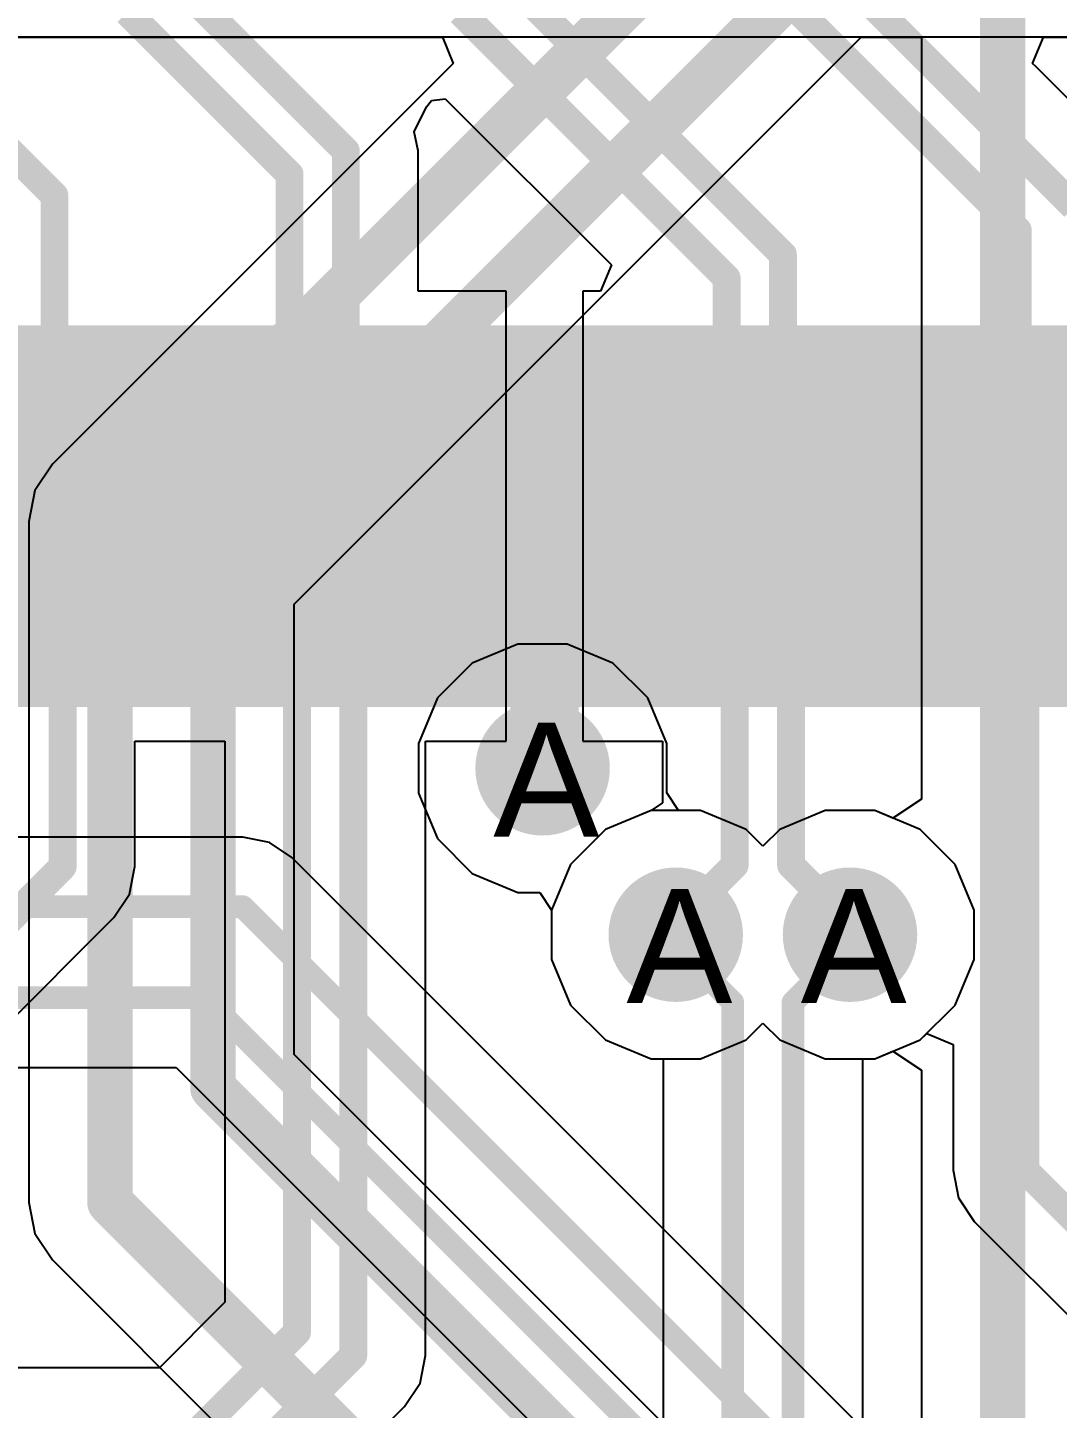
# Model space of a CAD drawing. Header units: inches. Extents: x 0 to 5271, y 0 to 5417.
# Drawn here: x 55.21 to 59.8, y 92.98 to 99.14 of the extents above; entities that cross this region are included whole.
import ezdxf

# ---------------------------------------------------------------- set-up
doc = ezdxf.new("R2010")
doc.units = ezdxf.units.IN
for name, color, linetype in [('Bottom Layer', 5, 'Continuous'), ('Drill Drawing', 1, 'Continuous'), ('L2_GND1', 16, 'Continuous'), ('L3_SIG1', 76, 'Continuous'), ('L4_PWR', 90, 'Continuous'), ('L5_GND2', 156, 'Continuous'), ('L6_SIG2', 130, 'Continuous'), ('L7_GND3', 216, 'Continuous'), ('Top Layer', 1, 'Continuous'), ('Top Paste', 8, 'Continuous'), ('Top Solder', 216, 'Continuous'), ('Via Holes', 16, 'Continuous')]:
    doc.layers.add(name, color=color, linetype=linetype)
doc.styles.add('Arial', font='', dxfattribs={"height": 0.2})
doc.styles.get('Arial').set_extended_font_data('Arial')

# ---------------------------------------------------------------- blocks, each defined once
blk = doc.blocks.new('24_TSSOP_421')
at = {"layer": 'Top Layer'}
for points in [[(2.15001729, 2.49998357), (3.65001683, 2.49998357), (3.65001683, 2.04998447), (2.15001729, 2.04998447)], [(2.15001729, 1.84999757), (3.65001683, 1.84999757), (3.65001683, 1.39999847), (2.15001729, 1.39999847)], [(2.15001729, 1.20001157), (3.65001683, 1.20001157), (3.65001683, 0.7500124699999999), (2.15001729, 0.7500124699999999)], [(2.15001729, 0.54997477), (3.65001683, 0.54997477), (3.65001683, 0.09997566999999999), (2.15001729, 0.09997566999999999)], [(2.15001729, -0.10001123), (3.65001683, -0.10001123), (3.65001683, -0.55001033), (2.15001729, -0.55001033)], [(2.15001729, -0.74999723), (3.65001683, -0.74999723), (3.65001683, -1.19999633), (2.15001729, -1.19999633)], [(2.15001729, -1.40003403), (3.65001683, -1.40003403), (3.65001683, -1.85003313), (2.15001729, -1.85003313)]]:
    blk.add_hatch(color=1, dxfattribs=at).paths.add_polyline_path(points)
at = {"layer": 'Top Paste'}
for points in [[(2.15001729, 2.49998357), (3.65001683, 2.49998357), (3.65001683, 2.04998447), (2.15001729, 2.04998447)], [(2.15001729, 1.84999757), (3.65001683, 1.84999757), (3.65001683, 1.39999847), (2.15001729, 1.39999847)], [(2.15001729, 1.20001157), (3.65001683, 1.20001157), (3.65001683, 0.7500124699999999), (2.15001729, 0.7500124699999999)], [(2.15001729, 0.54997477), (3.65001683, 0.54997477), (3.65001683, 0.09997566999999999), (2.15001729, 0.09997566999999999)], [(2.15001729, -0.10001123), (3.65001683, -0.10001123), (3.65001683, -0.55001033), (2.15001729, -0.55001033)], [(2.15001729, -0.74999723), (3.65001683, -0.74999723), (3.65001683, -1.19999633), (2.15001729, -1.19999633)], [(2.15001729, -1.40003403), (3.65001683, -1.40003403), (3.65001683, -1.85003313), (2.15001729, -1.85003313)]]:
    blk.add_hatch(color=8, dxfattribs=at).paths.add_polyline_path(points)
at = {"layer": 'Top Solder'}
for points in [[(2.04841729, 3.25156957), (3.75161683, 3.25156957), (3.75161683, 2.59837047), (2.04841729, 2.59837047)], [(2.04841729, 2.60158357), (3.75161683, 2.60158357), (3.75161683, 1.94838447), (2.04841729, 1.94838447)], [(2.04841729, 1.95159757), (3.75161683, 1.95159757), (3.75161683, 1.29839847), (2.04841729, 1.29839847)], [(2.04841729, 1.30161157), (3.75161683, 1.30161157), (3.75161683, 0.64841247), (2.04841729, 0.64841247)], [(2.04841729, 0.65157477), (3.75161683, 0.65157477), (3.75161683, -0.00162433), (2.04841729, -0.00162433)], [(2.04841729, 0.00158877), (3.75161683, 0.00158877), (3.75161683, -0.6516103299999999), (2.04841729, -0.6516103299999999)], [(2.04841729, -0.6483972299999999), (3.75161683, -0.6483972299999999), (3.75161683, -1.30159633), (2.04841729, -1.30159633)], [(2.04841729, -1.29843403), (3.75161683, -1.29843403), (3.75161683, -1.95163313), (2.04841729, -1.95163313)], [(2.04841729, -1.94842003), (3.75161683, -1.94842003), (3.75161683, -2.60161913), (2.04841729, -2.60161913)]]:
    blk.add_hatch(color=216, dxfattribs=at).paths.add_polyline_path(points)

msp = doc.modelspace()

# ---------------------------------------------------------------- hatches: boundary and pattern name
at = {"layer": 'Bottom Layer'}
h = msp.add_hatch(color=5, dxfattribs=at)
edge = h.paths.add_edge_path()
edge.add_arc((57.50559999999999, 95.8342), 0.2999994, 0, 360)
h = msp.add_hatch(color=5, dxfattribs=at)
edge = h.paths.add_edge_path()
edge.add_arc((58.09970092, 95.09161068), 0.2999994, 0, 360)
h = msp.add_hatch(color=5, dxfattribs=at)
edge = h.paths.add_edge_path()
edge.add_arc((58.87749972, 95.09161068), 0.2999994, 0, 360)
at = {"layer": 'L2_GND1'}
h = msp.add_hatch(color=16, dxfattribs=at)
edge = h.paths.add_edge_path()
edge.add_arc((57.50559999999999, 95.8342), 0.2999994, 0, 360)
h = msp.add_hatch(color=16, dxfattribs=at)
edge = h.paths.add_edge_path()
edge.add_arc((58.09970092, 95.09161068), 0.2999994, 0, 360)
h = msp.add_hatch(color=16, dxfattribs=at)
edge = h.paths.add_edge_path()
edge.add_arc((58.87749972, 95.09161068), 0.2999994, 0, 360)
at = {"layer": 'L3_SIG1'}
h = msp.add_hatch(color=76, dxfattribs=at)
edge = h.paths.add_edge_path()
edge.add_arc((57.50559999999999, 95.8342), 0.2999994, 0, 360)
h = msp.add_hatch(color=76, dxfattribs=at)
edge = h.paths.add_edge_path()
edge.add_arc((58.09970092, 95.09161068), 0.2999994, 0, 360)
h = msp.add_hatch(color=76, dxfattribs=at)
edge = h.paths.add_edge_path()
edge.add_arc((58.87749972, 95.09161068), 0.2999994, 0, 360)
at = {"layer": 'L4_PWR'}
h = msp.add_hatch(color=90, dxfattribs=at)
edge = h.paths.add_edge_path()
edge.add_arc((57.50559999999999, 95.8342), 0.2999994, 0, 360)
h = msp.add_hatch(color=90, dxfattribs=at)
edge = h.paths.add_edge_path()
edge.add_arc((58.09970092, 95.09161068), 0.2999994, 0, 360)
h = msp.add_hatch(color=90, dxfattribs=at)
edge = h.paths.add_edge_path()
edge.add_arc((58.87749972, 95.09161068), 0.2999994, 0, 360)
at = {"layer": 'L5_GND2'}
h = msp.add_hatch(color=156, dxfattribs=at)
edge = h.paths.add_edge_path()
edge.add_arc((57.50559999999999, 95.8342), 0.2999994, 0, 360)
h = msp.add_hatch(color=156, dxfattribs=at)
edge = h.paths.add_edge_path()
edge.add_arc((58.09970092, 95.09161068), 0.2999994, 0, 360)
h = msp.add_hatch(color=156, dxfattribs=at)
edge = h.paths.add_edge_path()
edge.add_arc((58.87749972, 95.09161068), 0.2999994, 0, 360)
at = {"layer": 'L6_SIG2'}
h = msp.add_hatch(color=130, dxfattribs=at)
edge = h.paths.add_edge_path()
edge.add_arc((57.50559999999999, 95.8342), 0.2999994, 0, 360)
h = msp.add_hatch(color=130, dxfattribs=at)
edge = h.paths.add_edge_path()
edge.add_arc((58.09970092, 95.09161068), 0.2999994, 0, 360)
h = msp.add_hatch(color=130, dxfattribs=at)
edge = h.paths.add_edge_path()
edge.add_arc((58.87749972, 95.09161068), 0.2999994, 0, 360)
at = {"layer": 'L7_GND3'}
h = msp.add_hatch(color=216, dxfattribs=at)
edge = h.paths.add_edge_path()
edge.add_arc((57.50559999999999, 95.8342), 0.2999994, 0, 360)
h = msp.add_hatch(color=216, dxfattribs=at)
edge = h.paths.add_edge_path()
edge.add_arc((58.09970092, 95.09161068), 0.2999994, 0, 360)
h = msp.add_hatch(color=216, dxfattribs=at)
edge = h.paths.add_edge_path()
edge.add_arc((58.87749972, 95.09161068), 0.2999994, 0, 360)
at = {"layer": 'Top Layer'}
h = msp.add_hatch(color=1, dxfattribs=at)
edge = h.paths.add_edge_path()
edge.add_arc((57.50559999999999, 95.8342), 0.2999994, 0, 360)
h = msp.add_hatch(color=1, dxfattribs=at)
edge = h.paths.add_edge_path()
edge.add_arc((58.09970092, 95.09161068), 0.2999994, 0, 360)
h = msp.add_hatch(color=1, dxfattribs=at)
edge = h.paths.add_edge_path()
edge.add_arc((58.87749972, 95.09161068), 0.2999994, 0, 360)
at = {"layer": 'Via Holes'}
h = msp.add_hatch(color=7, dxfattribs=at)
edge = h.paths.add_edge_path()
edge.add_arc((57.50559999999999, 95.8342), 0.1499997, 0, 360)
h = msp.add_hatch(color=7, dxfattribs=at)
edge = h.paths.add_edge_path()
edge.add_arc((58.09970092, 95.09161068), 0.1499997, 0, 360)
h = msp.add_hatch(color=7, dxfattribs=at)
edge = h.paths.add_edge_path()
edge.add_arc((58.87749972, 95.09161068), 0.1499997, 0, 360)

# ---------------------------------------------------------------- linework, layer by layer
at = {"layer": 'Bottom Layer'}
for p, q in [((67.42045444, 99.09740403999999), (48.4886, 99.09740403999999)), ((54.96854894000001, 99.09740403999999), (57.05836695999999, 99.09740403999999)), ((56.39737768, 96.567371), (58.92740817999999, 99.09740403999999)), ((57.05836695999999, 99.09740403999999), (57.10696731999999, 98.98007127999999)), ((58.92740817999999, 99.09740403999999), (59.19595983999999, 99.09740403999999)), ((59.19595983999999, 99.09740403999999), (59.19595983999999, 95.69681139999999)), ((57.10696731999999, 98.98007127999999), (55.31882510000001, 97.19192905999999)), ((55.31882510000001, 97.19192905999999), (55.24023242, 97.07430165999999)), ((55.24023242, 97.07430165999999), (55.21263024, 96.93555416)), ((55.21263024, 96.93555416), (55.21263277999999, 96.93554146)), ((55.21263277999999, 96.93554146), (55.21263277999999, 94.46008794)), ((56.39737768, 94.5570626), (56.39737768, 96.567371)), ((59.19595983999999, 95.69681139999999), (59.0689573, 95.61195)), ((57.98950301999999, 95.64561007999998), (57.78588646, 95.56126938)), ((58.20989881999999, 95.64561007999998), (57.98950301999999, 95.64561007999998)), ((58.41351538, 95.56126938), (58.20989881999999, 95.64561007999998)), ((58.76730182, 95.64561007999998), (58.56368525999999, 95.56126938)), ((58.98769762, 95.64561007999998), (58.76730182, 95.64561007999998)), ((59.0689573, 95.61195), (58.98769762, 95.64561007999998)), ((57.78588646, 95.56126938), (57.63004222, 95.40542513999999)), ((58.48860032, 95.48618444), (58.41351538, 95.56126938)), ((58.56368525999999, 95.56126938), (58.48860032, 95.48618444)), ((57.63004222, 95.40542513999999), (57.54570152, 95.20180857999999)), ((57.54570152, 95.20180857999999), (57.54570152, 94.98141278)), ((57.54570152, 94.98141278), (57.63004222, 94.77779622)), ((57.63004222, 94.77779622), (57.78588646, 94.62195197999999)), ((58.41351538, 94.62195197999999), (58.48860032, 94.69703691999999)), ((58.48860032, 94.69703691999999), (58.56368525999999, 94.62195197999999)), ((57.78588646, 94.62195197999999), (57.98950301999999, 94.53761128)), ((58.20989881999999, 94.53761128), (58.41351538, 94.62195197999999)), ((58.56368525999999, 94.62195197999999), (58.76730182, 94.53761128)), ((59.06895984, 91.88548044), (56.39737768, 94.5570626)), ((57.98950301999999, 94.53761128), (58.20989881999999, 94.53761128)), ((58.76730182, 94.53761128), (58.98769762, 94.53761128)), ((58.98769762, 94.53761128), (59.0689573, 94.57127136)), ((59.0689573, 94.57127136), (59.19595983999999, 94.48640996)), ((55.21263277999999, 94.46008794), (55.21263277999999, 93.89663211999999)), ((59.19595983999999, 94.48640996), (59.19595983999999, 91.93086516)), ((55.21263277999999, 93.89663211999999), (55.21263024, 93.89661942)), ((55.21263024, 93.89661942), (55.24023242, 93.75787191999999)), ((55.24023242, 93.75787191999999), (55.31882510000001, 93.64024452)), ((55.31882510000001, 93.64024452), (57.7780277, 91.18104446))]:
    msp.add_line(p, q, dxfattribs=at)
for points in [[(55.5752, 96.93555416, 0.2032, 0.2032, 0), (59.31041732, 100.67077148, 0.2032, 0.2032, 0)], [(56.03481046, 96.71755357999999, 0.2032, 0.2032, 0), (59.96040332, 100.64314644, 0.2032, 0.2032, 0)], [(59.55852706, 90.10953276, 0.2032, 0.2032, 0), (59.55852706, 99.63601865999999, 0.2032, 0.2032, 0)], [(55.5752, 94.46008794, 0.2032, 0.2032, 0), (55.5752, 96.93555416, 0.2032, 0.2032, 0)], [(56.03481046, 94.40688001999999, 0.2032, 0.2032, 0), (56.03481046, 96.71755357999999, 0.2032, 0.2032, 0)], [(55.5752, 93.89661942, 0.2032, 0.2032, 0), (55.5752, 94.46008794, 0.2032, 0.2032, 0)], [(56.03481046, 94.40688001999999, 0.2032, 0.2032, 0), (58.82639492, 91.61529555999999, 0.2032, 0.2032, 0)], [(55.5752, 93.89661942, 0.2032, 0.2032, 0), (58.14059492, 91.3312245, 0.2032, 0.2032, 0)]]:
    msp.add_lwpolyline(points, format="xyseb", dxfattribs=at)
for points in [[(55.52439999999999, 96.93555416, 0.1016, 0.1016, 1), (55.626, 96.93555416, 0.1016, 0.1016, 1)], [(55.52439999999999, 96.93555416, 0.1016, 0.1016, 1), (55.626, 96.93555416, 0.1016, 0.1016, 1)], [(55.98401045999999, 96.71755357999999, 0.1016, 0.1016, 1), (56.08561045999999, 96.71755357999999, 0.1016, 0.1016, 1)], [(55.98401045999999, 96.71755357999999, 0.1016, 0.1016, 1), (56.08561045999999, 96.71755357999999, 0.1016, 0.1016, 1)], [(55.52439999999999, 94.46008794, 0.1016, 0.1016, 1), (55.626, 94.46008794, 0.1016, 0.1016, 1)], [(55.52439999999999, 94.46008794, 0.1016, 0.1016, 1), (55.626, 94.46008794, 0.1016, 0.1016, 1)], [(55.98401045999999, 94.40688001999999, 0.1016, 0.1016, 1), (56.08561045999999, 94.40688001999999, 0.1016, 0.1016, 1)], [(55.98401045999999, 94.40688001999999, 0.1016, 0.1016, 1), (56.08561045999999, 94.40688001999999, 0.1016, 0.1016, 1)], [(55.52439999999999, 93.89661942, 0.1016, 0.1016, 1), (55.626, 93.89661942, 0.1016, 0.1016, 1)], [(55.52439999999999, 93.89661942, 0.1016, 0.1016, 1), (55.626, 93.89661942, 0.1016, 0.1016, 1)]]:
    msp.add_lwpolyline(points, format="xyseb", close=True, dxfattribs=at)
at = {"layer": 'L2_GND1'}
for p, q in [((57.3954021, 96.3881994), (57.19178554, 96.30385869999999)), ((57.6157979, 96.3881994), (57.3954021, 96.3881994)), ((57.81941445999999, 96.30385869999999), (57.6157979, 96.3881994)), ((57.19178554, 96.30385869999999), (57.03594129999999, 96.14801446)), ((57.9752587, 96.14801446), (57.81941445999999, 96.30385869999999)), ((57.03594129999999, 96.14801446), (56.9516006, 95.9443979)), ((58.05959939999999, 95.9443979), (57.9752587, 96.14801446)), ((56.9516006, 95.9443979), (56.9516006, 95.72400209999999)), ((58.05959939999999, 95.72400464), (58.05959939999999, 95.9443979)), ((56.9516006, 95.72400209999999), (57.03594129999999, 95.52038553999999)), ((58.11198182, 95.64561007999998), (58.05959939999999, 95.72400464)), ((58.20989881999999, 95.64561007999998), (58.11198182, 95.64561007999998)), ((58.41351538, 95.56126938), (58.20989881999999, 95.64561007999998)), ((58.76730182, 95.64561007999998), (58.56368525999999, 95.56126938)), ((58.98769762, 95.64561007999998), (58.76730182, 95.64561007999998)), ((59.19131417999999, 95.56126938), (58.98769762, 95.64561007999998)), ((57.03594129999999, 95.52038553999999), (57.19178554, 95.3645413)), ((58.48860032, 95.48618444), (58.41351538, 95.56126938)), ((58.56368525999999, 95.56126938), (58.48860032, 95.48618444)), ((59.34715841999999, 95.40542513999999), (59.19131417999999, 95.56126938)), ((59.43149911999999, 95.20180857999999), (59.34715841999999, 95.40542513999999)), ((57.19178554, 95.3645413), (57.3954021, 95.2802006)), ((57.3954021, 95.2802006), (57.4933191, 95.2802006)), ((57.4933191, 95.2802006), (57.54570152, 95.20180604)), ((57.54570152, 95.20180604), (57.54570152, 94.98141278)), ((59.43149911999999, 94.98141278), (59.43149911999999, 95.20180857999999)), ((57.54570152, 94.98141278), (57.63004222, 94.77779622)), ((59.34715841999999, 94.77779622), (59.43149911999999, 94.98141278)), ((57.63004222, 94.77779622), (57.78588646, 94.62195197999999)), ((59.19131417999999, 94.62195197999999), (59.34715841999999, 94.77779622)), ((58.41351538, 94.62195197999999), (58.48860032, 94.69703691999999)), ((58.48860032, 94.69703691999999), (58.56368525999999, 94.62195197999999)), ((57.78588646, 94.62195197999999), (57.98950301999999, 94.53761128)), ((58.20989881999999, 94.53761128), (58.41351538, 94.62195197999999)), ((58.56368525999999, 94.62195197999999), (58.76730182, 94.53761128)), ((58.98769762, 94.53761128), (59.19131417999999, 94.62195197999999)), ((57.98950301999999, 94.53761128), (58.20989881999999, 94.53761128)), ((58.76730182, 94.53761128), (58.98769762, 94.53761128))]:
    msp.add_line(p, q, dxfattribs=at)
at = {"layer": 'L3_SIG1'}
for p, q in [((57.98950301999999, 95.64561007999998), (57.78588646, 95.56126938)), ((58.20989881999999, 95.64561007999998), (57.98950301999999, 95.64561007999998)), ((58.41351538, 95.56126938), (58.20989881999999, 95.64561007999998)), ((58.76730182, 95.64561007999998), (58.56368525999999, 95.56126938)), ((58.98769762, 95.64561007999998), (58.76730182, 95.64561007999998)), ((59.19131417999999, 95.56126938), (58.98769762, 95.64561007999998)), ((57.78588646, 95.56126938), (57.63004222, 95.40542513999999)), ((58.48860032, 95.48618444), (58.41351538, 95.56126938)), ((58.56368525999999, 95.56126938), (58.48860032, 95.48618444)), ((59.34715841999999, 95.40542513999999), (59.19131417999999, 95.56126938)), ((57.63004222, 95.40542513999999), (57.54570152, 95.20180857999999)), ((59.43149911999999, 95.20180857999999), (59.34715841999999, 95.40542513999999)), ((57.54570152, 95.20180857999999), (57.54570152, 94.98141278)), ((59.43149911999999, 94.98141278), (59.43149911999999, 95.20180857999999)), ((57.54570152, 94.98141278), (57.63004222, 94.77779622)), ((59.34715841999999, 94.77779622), (59.43149911999999, 94.98141278)), ((57.63004222, 94.77779622), (57.78588646, 94.62195197999999)), ((59.19131417999999, 94.62195197999999), (59.34715841999999, 94.77779622)), ((58.41351538, 94.62195197999999), (58.48860032, 94.69703691999999)), ((58.48860032, 94.69703691999999), (58.56368525999999, 94.62195197999999)), ((57.78588646, 94.62195197999999), (57.98950301999999, 94.53761128)), ((58.20989881999999, 94.53761128), (58.41351538, 94.62195197999999)), ((58.56368525999999, 94.62195197999999), (58.76730182, 94.53761128)), ((58.98769762, 94.53761128), (59.19131417999999, 94.62195197999999)), ((57.98950301999999, 94.53761128), (58.20989881999999, 94.53761128)), ((58.76730182, 94.53761128), (58.98769762, 94.53761128))]:
    msp.add_line(p, q, dxfattribs=at)
at = {"layer": 'L4_PWR'}
for p, q in [((57.3954021, 96.3881994), (57.19178554, 96.30385869999999)), ((57.6157979, 96.3881994), (57.3954021, 96.3881994)), ((57.81941445999999, 96.30385869999999), (57.6157979, 96.3881994)), ((57.19178554, 96.30385869999999), (57.03594129999999, 96.14801446)), ((57.9752587, 96.14801446), (57.81941445999999, 96.30385869999999)), ((57.03594129999999, 96.14801446), (56.9516006, 95.9443979)), ((58.05959939999999, 95.9443979), (57.9752587, 96.14801446)), ((56.9516006, 95.9443979), (56.9516006, 95.72400209999999)), ((58.05959939999999, 95.72400464), (58.05959939999999, 95.9443979)), ((56.9516006, 95.72400209999999), (57.03594129999999, 95.52038553999999)), ((58.11198182, 95.64561007999998), (58.05959939999999, 95.72400464)), ((58.20989881999999, 95.64561007999998), (58.11198182, 95.64561007999998)), ((58.41351538, 95.56126938), (58.20989881999999, 95.64561007999998)), ((58.76730182, 95.64561007999998), (58.56368525999999, 95.56126938)), ((58.98769762, 95.64561007999998), (58.76730182, 95.64561007999998)), ((59.19131417999999, 95.56126938), (58.98769762, 95.64561007999998)), ((57.03594129999999, 95.52038553999999), (57.19178554, 95.3645413)), ((58.48860032, 95.48618444), (58.41351538, 95.56126938)), ((58.56368525999999, 95.56126938), (58.48860032, 95.48618444)), ((59.34715841999999, 95.40542513999999), (59.19131417999999, 95.56126938)), ((59.43149911999999, 95.20180857999999), (59.34715841999999, 95.40542513999999)), ((57.19178554, 95.3645413), (57.3954021, 95.2802006)), ((57.3954021, 95.2802006), (57.4933191, 95.2802006)), ((57.4933191, 95.2802006), (57.54570152, 95.20180604)), ((57.54570152, 95.20180604), (57.54570152, 94.98141278)), ((59.43149911999999, 94.98141278), (59.43149911999999, 95.20180857999999)), ((57.54570152, 94.98141278), (57.63004222, 94.77779622)), ((59.34715841999999, 94.77779622), (59.43149911999999, 94.98141278)), ((57.63004222, 94.77779622), (57.78588646, 94.62195197999999)), ((59.19131417999999, 94.62195197999999), (59.34715841999999, 94.77779622)), ((58.41351538, 94.62195197999999), (58.48860032, 94.69703691999999)), ((58.48860032, 94.69703691999999), (58.56368525999999, 94.62195197999999)), ((57.78588646, 94.62195197999999), (57.98950301999999, 94.53761128)), ((58.20989881999999, 94.53761128), (58.41351538, 94.62195197999999)), ((58.56368525999999, 94.62195197999999), (58.76730182, 94.53761128)), ((58.98769762, 94.53761128), (59.19131417999999, 94.62195197999999)), ((57.98950301999999, 94.53761128), (58.20989881999999, 94.53761128)), ((58.76730182, 94.53761128), (58.98769762, 94.53761128))]:
    msp.add_line(p, q, dxfattribs=at)
at = {"layer": 'L5_GND2'}
for p, q in [((57.98950301999999, 95.64561007999998), (57.78588646, 95.56126938)), ((58.20989881999999, 95.64561007999998), (57.98950301999999, 95.64561007999998)), ((58.41351538, 95.56126938), (58.20989881999999, 95.64561007999998)), ((58.76730182, 95.64561007999998), (58.56368525999999, 95.56126938)), ((58.98769762, 95.64561007999998), (58.76730182, 95.64561007999998)), ((59.19131417999999, 95.56126938), (58.98769762, 95.64561007999998)), ((57.78588646, 95.56126938), (57.63004222, 95.40542513999999)), ((58.48860032, 95.48618444), (58.41351538, 95.56126938)), ((58.56368525999999, 95.56126938), (58.48860032, 95.48618444)), ((59.34715841999999, 95.40542513999999), (59.19131417999999, 95.56126938)), ((57.63004222, 95.40542513999999), (57.54570152, 95.20180857999999)), ((59.43149911999999, 95.20180857999999), (59.34715841999999, 95.40542513999999)), ((57.54570152, 95.20180857999999), (57.54570152, 94.98141278)), ((59.43149911999999, 94.98141278), (59.43149911999999, 95.20180857999999)), ((57.54570152, 94.98141278), (57.63004222, 94.77779622)), ((59.34715841999999, 94.77779622), (59.43149911999999, 94.98141278)), ((57.63004222, 94.77779622), (57.78588646, 94.62195197999999)), ((59.19131417999999, 94.62195197999999), (59.34715841999999, 94.77779622)), ((57.78588646, 94.62195197999999), (57.98950301999999, 94.53761128)), ((58.98769762, 94.53761128), (59.19131417999999, 94.62195197999999)), ((57.98950301999999, 94.53761128), (58.04320877999999, 94.53761128)), ((58.04320877999999, 94.53761128), (58.04320877999999, 92.19181968)), ((58.93399186, 92.43206558), (58.93399186, 94.53761128)), ((58.93399186, 94.53761128), (58.98769762, 94.53761128))]:
    msp.add_line(p, q, dxfattribs=at)
for points in [[(58.09970092, 95.04454956000001, 0.1016, 0.1016, 0), (58.09970092, 95.09161068, 0.1016, 0.1016, 0)], [(58.87749972, 95.04454956000001, 0.1016, 0.1016, 0), (58.87749972, 95.09161068, 0.1016, 0.1016, 0)], [(58.09970092, 95.04454956000001, 0.1016, 0.1016, 0), (58.35398032, 94.79027015999999, 0.1016, 0.1016, 0)], [(58.62322031999999, 94.79027015999999, 0.1016, 0.1016, 0), (58.87749972, 95.04454956000001, 0.1016, 0.1016, 0)], [(58.35398032, 92.19181968, 0.1016, 0.1016, 0), (58.35398032, 94.79027015999999, 0.1016, 0.1016, 0)], [(58.62322031999999, 92.30334092, 0.1016, 0.1016, 0), (58.62322031999999, 94.79027015999999, 0.1016, 0.1016, 0)]]:
    msp.add_lwpolyline(points, format="xyseb", dxfattribs=at)
for points in [[(58.07430091999999, 95.09161068, 0.0508, 0.0508, 1), (58.12510091999999, 95.09161068, 0.0508, 0.0508, 1)], [(58.85209972, 95.09161068, 0.0508, 0.0508, 1), (58.90289972, 95.09161068, 0.0508, 0.0508, 1)], [(58.07430091999999, 95.04454956000001, 0.0508, 0.0508, 1), (58.12510091999999, 95.04454956000001, 0.0508, 0.0508, 1)], [(58.07430091999999, 95.04454956000001, 0.0508, 0.0508, 1), (58.12510091999999, 95.04454956000001, 0.0508, 0.0508, 1)], [(58.85209972, 95.04454956000001, 0.0508, 0.0508, 1), (58.90289972, 95.04454956000001, 0.0508, 0.0508, 1)], [(58.85209972, 95.04454956000001, 0.0508, 0.0508, 1), (58.90289972, 95.04454956000001, 0.0508, 0.0508, 1)], [(58.32858031999999, 94.79027015999999, 0.0508, 0.0508, 1), (58.37938032, 94.79027015999999, 0.0508, 0.0508, 1)], [(58.32858031999999, 94.79027015999999, 0.0508, 0.0508, 1), (58.37938032, 94.79027015999999, 0.0508, 0.0508, 1)], [(58.59782032, 94.79027015999999, 0.0508, 0.0508, 1), (58.64862032, 94.79027015999999, 0.0508, 0.0508, 1)], [(58.59782032, 94.79027015999999, 0.0508, 0.0508, 1), (58.64862032, 94.79027015999999, 0.0508, 0.0508, 1)]]:
    msp.add_lwpolyline(points, format="xyseb", close=True, dxfattribs=at)
at = {"layer": 'L6_SIG2'}
for p, q in [((57.98950301999999, 95.64561007999998), (57.78588646, 95.56126938)), ((58.20989881999999, 95.64561007999998), (57.98950301999999, 95.64561007999998)), ((58.41351538, 95.56126938), (58.20989881999999, 95.64561007999998)), ((58.76730182, 95.64561007999998), (58.56368525999999, 95.56126938)), ((58.98769762, 95.64561007999998), (58.76730182, 95.64561007999998)), ((59.19131417999999, 95.56126938), (58.98769762, 95.64561007999998)), ((57.78588646, 95.56126938), (57.63004222, 95.40542513999999)), ((58.48860032, 95.48618444), (58.41351538, 95.56126938)), ((58.56368525999999, 95.56126938), (58.48860032, 95.48618444)), ((59.34715841999999, 95.40542513999999), (59.19131417999999, 95.56126938)), ((57.63004222, 95.40542513999999), (57.54570152, 95.20180857999999)), ((59.43149911999999, 95.20180857999999), (59.34715841999999, 95.40542513999999)), ((57.54570152, 95.20180857999999), (57.54570152, 94.98141278)), ((59.43149911999999, 94.98141278), (59.43149911999999, 95.20180857999999)), ((57.54570152, 94.98141278), (57.63004222, 94.77779622)), ((59.34715841999999, 94.77779622), (59.43149911999999, 94.98141278)), ((57.63004222, 94.77779622), (57.78588646, 94.62195197999999)), ((59.19131417999999, 94.62195197999999), (59.34715841999999, 94.77779622)), ((58.41351538, 94.62195197999999), (58.48860032, 94.69703691999999)), ((58.48860032, 94.69703691999999), (58.56368525999999, 94.62195197999999)), ((57.78588646, 94.62195197999999), (57.98950301999999, 94.53761128)), ((58.20989881999999, 94.53761128), (58.41351538, 94.62195197999999)), ((58.56368525999999, 94.62195197999999), (58.76730182, 94.53761128)), ((58.98769762, 94.53761128), (59.19131417999999, 94.62195197999999)), ((57.98950301999999, 94.53761128), (58.20989881999999, 94.53761128)), ((58.76730182, 94.53761128), (58.98769762, 94.53761128))]:
    msp.add_line(p, q, dxfattribs=at)
at = {"layer": 'L7_GND3'}
for p, q in [((57.98950301999999, 95.64561007999998), (57.78588646, 95.56126938)), ((58.20989881999999, 95.64561007999998), (57.98950301999999, 95.64561007999998)), ((58.41351538, 95.56126938), (58.20989881999999, 95.64561007999998)), ((58.76730182, 95.64561007999998), (58.56368525999999, 95.56126938)), ((58.98769762, 95.64561007999998), (58.76730182, 95.64561007999998)), ((59.19131417999999, 95.56126938), (58.98769762, 95.64561007999998)), ((56.16730194, 95.52747214), (49.03643736, 95.52747214)), ((56.28622982, 95.50381712), (56.16730194, 95.52747214)), ((57.78588646, 95.56126938), (57.63004222, 95.40542513999999)), ((58.48860032, 95.48618444), (58.41351538, 95.56126938)), ((58.56368525999999, 95.56126938), (58.48860032, 95.48618444)), ((59.34715841999999, 95.40542513999999), (59.19131417999999, 95.56126938)), ((56.38705004, 95.4364487), (56.28622982, 95.50381712)), ((70.4996177, 81.32388103999999), (56.38705004, 95.4364487)), ((57.63004222, 95.40542513999999), (57.54570152, 95.20180857999999)), ((59.43149911999999, 95.20180857999999), (59.34715841999999, 95.40542513999999)), ((57.54570152, 95.20180857999999), (57.54570152, 94.98141278)), ((59.43149911999999, 94.98141278), (59.43149911999999, 95.20180857999999)), ((57.54570152, 94.98141278), (57.63004222, 94.77779622)), ((59.34715841999999, 94.77779622), (59.43149911999999, 94.98141278)), ((57.63004222, 94.77779622), (57.78588646, 94.62195197999999)), ((59.19131417999999, 94.62195197999999), (59.34715841999999, 94.77779622)), ((58.41351538, 94.62195197999999), (58.48860032, 94.69703691999999)), ((58.48860032, 94.69703691999999), (58.56368525999999, 94.62195197999999)), ((57.78588646, 94.62195197999999), (57.98950301999999, 94.53761128)), ((58.20989881999999, 94.53761128), (58.41351538, 94.62195197999999)), ((58.56368525999999, 94.62195197999999), (58.76730182, 94.53761128)), ((58.98769762, 94.53761128), (59.19131417999999, 94.62195197999999)), ((57.98950301999999, 94.53761128), (58.20989881999999, 94.53761128)), ((58.76730182, 94.53761128), (58.98769762, 94.53761128)), ((49.03643736, 94.49952905999999), (55.87024132, 94.49952905999999)), ((55.87024132, 94.49952905999999), (59.62603772, 90.74373265999999))]:
    msp.add_line(p, q, dxfattribs=at)
for points in [[(48.79731667999999, 95.2167006, 0.1016, 0.1016, 0), (56.16730194, 95.2167006, 0.1016, 0.1016, 0)], [(56.16730194, 95.2167006, 0.1016, 0.1016, 0), (70.2798696, 81.10413293999999, 0.1016, 0.1016, 0)], [(48.79731667999999, 94.8103006, 0.1016, 0.1016, 0), (55.99896597999999, 94.8103006, 0.1016, 0.1016, 0)], [(55.99896597999999, 94.8103006, 0.1016, 0.1016, 0), (69.99250162, 80.81676496, 0.1016, 0.1016, 0)]]:
    msp.add_lwpolyline(points, format="xyseb", dxfattribs=at)
for points in [[(56.14190194, 95.2167006, 0.0508, 0.0508, 1), (56.19270194, 95.2167006, 0.0508, 0.0508, 1)], [(56.14190194, 95.2167006, 0.0508, 0.0508, 1), (56.19270194, 95.2167006, 0.0508, 0.0508, 1)], [(55.97356598, 94.8103006, 0.0508, 0.0508, 1), (56.02436597999999, 94.8103006, 0.0508, 0.0508, 1)], [(55.97356598, 94.8103006, 0.0508, 0.0508, 1), (56.02436597999999, 94.8103006, 0.0508, 0.0508, 1)]]:
    msp.add_lwpolyline(points, format="xyseb", close=True, dxfattribs=at)
at = {"layer": 'Top Layer'}
for p, q in [((67.42045444, 99.09740403999999), (48.4886, 99.09740403999999)), ((59.69250951999999, 98.98007127999999), (59.74111242, 99.09740403999999)), ((59.74111242, 99.09740403999999), (61.40141136, 99.09740403999999)), ((59.70842516, 98.96415563999999), (59.69250951999999, 98.98007127999999)), ((59.70843278, 98.96415056), (59.70842516, 98.96415563999999)), ((60.10561257999999, 98.56697075999999), (59.70843278, 98.96415056)), ((56.93297986, 98.67456007999999), (56.98706408, 98.78575112)), ((56.98706408, 98.78575112), (57.01054638, 98.8136835)), ((57.01054638, 98.8136835), (57.07116601999999, 98.82222805999999)), ((57.07116601999999, 98.82222805999999), (57.81268853999999, 98.08070554)), ((56.94997245999999, 98.5891221), (56.93297986, 98.67456007999999)), ((56.94997245999999, 97.96337277999999), (56.94997245999999, 98.5891221)), ((57.81268853999999, 98.08070554), (57.76408564, 97.96337277999999)), ((57.3425828, 97.96337277999999), (56.94997245999999, 97.96337277999999)), ((57.3425828, 95.95537578), (57.3425828, 97.96337277999999)), ((57.76408564, 97.96337277999999), (57.68460904, 97.96337277999999)), ((57.68460904, 97.96337277999999), (57.68460904, 95.95537578)), ((55.68649264, 95.39563598), (55.68649264, 95.95537578)), ((55.68649264, 95.95537578), (56.08733512, 95.95537578)), ((56.08733512, 95.95537578), (56.08733512, 93.45128376)), ((56.98308389999999, 93.21374804), (56.98308389999999, 95.95537578)), ((56.98308389999999, 95.95537578), (57.3425828, 95.95537578)), ((57.68460904, 95.95537578), (58.04072466, 95.95537578)), ((58.04072466, 95.95537578), (58.04072466, 95.68046903999999)), ((57.98950048, 95.64561007999998), (57.78588646, 95.56126938)), ((58.04072466, 95.68046903999999), (57.98950048, 95.64561007999998)), ((57.78588646, 95.56126938), (57.63004222, 95.40542513999999)), ((55.66196132, 95.27230374), (55.68649264, 95.39563598)), ((57.63004222, 95.40542513999999), (57.54570152, 95.20180857999999)), ((55.59209861999999, 95.16774717999999), (55.66196132, 95.27230374)), ((57.54570152, 95.20180857999999), (57.54570152, 94.98141278)), ((55.08437293999999, 94.6600215), (55.59209861999999, 95.16774717999999)), ((57.54570152, 94.98141278), (57.63004222, 94.77779622)), ((57.63004222, 94.77779622), (57.78588646, 94.62195197999999)), ((58.41351538, 94.62195197999999), (58.48860032, 94.69703691999999)), ((58.48860032, 94.69703691999999), (58.56368525999999, 94.62195197999999)), ((59.19131417999999, 94.62195197999999), (59.21997554, 94.65061333999999)), ((59.21997554, 94.65061333999999), (59.3373083, 94.60201043999999)), ((57.78588646, 94.62195197999999), (57.98950301999999, 94.53761128)), ((58.20989881999999, 94.53761128), (58.41351538, 94.62195197999999)), ((58.56368525999999, 94.62195197999999), (58.76730182, 94.53761128)), ((58.98769762, 94.53761128), (59.19131417999999, 94.62195197999999)), ((59.3373083, 94.60201043999999), (59.3373083, 94.24828495999999)), ((57.98950301999999, 94.53761128), (58.20989881999999, 94.53761128)), ((58.76730182, 94.53761128), (58.98769762, 94.53761128)), ((59.3373083, 94.24828495999999), (59.33730576, 94.24827226)), ((59.33730576, 94.24827226), (59.33730576, 94.04019038)), ((59.33730576, 94.04019038), (59.36183707999999, 93.91685813999999)), ((59.36183707999999, 93.91685813999999), (59.43169978, 93.81230158)), ((59.43169978, 93.81230158), (60.0235147, 93.22048665999999)), ((56.08733512, 93.45128376), (55.79533418, 93.15928282)), ((56.95855258, 93.09041579999999), (56.98308389999999, 93.21374804)), ((55.79533418, 93.15928282), (52.8779994, 93.15928282)), ((56.88868988, 92.98585924), (56.95855258, 93.09041579999999)), ((56.2607587, 92.35792806), (56.88868988, 92.98585924))]:
    msp.add_line(p, q, dxfattribs=at)
for points in [[(55.82693939999999, 99.3898698, 0.12418314, 0.12418314, 0), (56.15087068, 99.06593852, 0.12418314, 0.12418314, 0)], [(58.8269334, 99.3898698, 0.12418314, 0.12418314, 0), (59.48054144, 98.73626176, 0.12418314, 0.12418314, 0)], [(57.3271269, 99.37726885999999, 0.12418314, 0.12418314, 0), (58.57819373999999, 98.12620202, 0.12418314, 0.12418314, 0)], [(55.6524922, 99.20909545999999, 0.12418314, 0.12418314, 0), (56.3765065, 98.48508116, 0.12418314, 0.12418314, 0)], [(57.14007622, 99.20909545999999, 0.12418314, 0.12418314, 0), (58.3270106, 98.02216108, 0.12418314, 0.12418314, 0)], [(58.65248619999999, 99.20909545999999, 0.12418314, 0.12418314, 0), (59.6265381, 98.23504356, 0.12418314, 0.12418314, 0)], [(54.65085082, 99.06593852, 0.12418314, 0.12418314, 0), (55.32744078, 98.38934855999999, 0.12418314, 0.12418314, 0)], [(56.15087068, 99.06593852, 0.12418314, 0.12418314, 0), (56.15087321999999, 99.06593852, 0.12418314, 0.12418314, 0)], [(56.15087321999999, 99.06593852, 0.12418314, 0.12418314, 0), (56.62768964, 98.5891221, 0.12418314, 0.12418314, 0)], [(59.48054144, 98.73626176, 0.12418314, 0.12418314, 0), (59.48054397999999, 98.73626176, 0.12418314, 0.12418314, 0)], [(59.48054397999999, 98.73626176, 0.12418314, 0.12418314, 0), (59.87772377999999, 98.33908195999999, 0.12418314, 0.12418314, 0)], [(56.62768964, 97.7877013, 0.12418314, 0.12418314, 0), (56.62768964, 98.5891221, 0.12418314, 0.12418314, 0)], [(56.3765065, 97.12228226, 0.12418314, 0.12418314, 0), (56.3765065, 98.48508116, 0.12418314, 0.12418314, 0)], [(55.32744078, 97.72031256, 0.12418314, 0.12418314, 0), (55.32744078, 98.38934855999999, 0.12418314, 0.12418314, 0)], [(59.6265381, 97.12228226, 0.12418314, 0.12418314, 0), (59.6265381, 98.23504356, 0.12418314, 0.12418314, 0)], [(58.57819373999999, 97.71977408, 0.12418314, 0.12418314, 0), (58.57819373999999, 98.12620202, 0.12418314, 0.12418314, 0)], [(58.3270106, 97.72003061999999, 0.12418314, 0.12418314, 0), (58.3270106, 98.02216108, 0.12418314, 0.12418314, 0)], [(56.62768964, 97.7877013, 0.12418314, 0.12418314, 0), (56.62769218, 97.78769876, 0.12418314, 0.12418314, 0)], [(56.62769218, 97.72026684, 0.12418314, 0.12418314, 0), (56.62769218, 97.78769876, 0.12418314, 0.12418314, 0)], [(55.32744078, 97.72031256, 0.12418314, 0.12418314, 0), (55.40047085999999, 97.64728247999999, 0.12418314, 0.12418314, 0)], [(56.62769218, 97.72026684, 0.12418314, 0.12418314, 0), (56.86358451999999, 97.48437449999999, 0.12418314, 0.12418314, 0)], [(58.3265153, 97.71953531999999, 0.12418314, 0.12418314, 0), (58.3270106, 97.72003061999999, 0.12418314, 0.12418314, 0)], [(58.3265153, 97.12228226, 0.12418314, 0.12418314, 0), (58.3265153, 97.71953531999999, 0.12418314, 0.12418314, 0)], [(58.57819373999999, 97.71977408, 0.12418314, 0.12418314, 0), (58.81359332, 97.48437449999999, 0.12418314, 0.12418314, 0)], [(55.40047085999999, 97.64728247999999, 0.12418314, 0.12418314, 0), (55.40070453999999, 97.64728247999999, 0.12418314, 0.12418314, 0)], [(55.40070453999999, 97.64728247999999, 0.12418314, 0.12418314, 0), (55.56361251999999, 97.48437449999999, 0.12418314, 0.12418314, 0)], [(56.90049325999999, 97.64728247999999, 0.12418314, 0.12418314, 0), (56.90072693999999, 97.64728247999999, 0.12418314, 0.12418314, 0)], [(55.56361251999999, 96.43437406, 0.12418314, 0.12418314, 0), (55.56361251999999, 97.48437449999999, 0.12418314, 0.12418314, 0)], [(56.86358451999999, 96.95937428, 0.12418314, 0.12418314, 0), (56.86358451999999, 97.48437449999999, 0.12418314, 0.12418314, 0)], [(58.81359332, 96.95937428, 0.12418314, 0.12418314, 0), (58.81359332, 97.48437449999999, 0.12418314, 0.12418314, 0)], [(56.21359852, 96.95937428, 0.12418314, 0.12418314, 0), (56.3765065, 97.12228226, 0.12418314, 0.12418314, 0)], [(58.16360732, 96.95937428, 0.12418314, 0.12418314, 0), (58.3265153, 97.12228226, 0.12418314, 0.12418314, 0)], [(59.46363012, 96.95937428, 0.12418314, 0.12418314, 0), (59.6265381, 97.12228226, 0.12418314, 0.12418314, 0)], [(57.51362131999999, 95.85601859999998, 0.3048, 0.3048, 0), (57.51362131999999, 96.95937428, 0.3048, 0.3048, 0)], [(56.21359852, 96.43437406, 0.12418314, 0.12418314, 0), (56.21359852, 96.95937428, 0.12418314, 0.12418314, 0)], [(58.16360732, 96.43437406, 0.12418314, 0.12418314, 0), (58.16360732, 96.95937428, 0.12418314, 0.12418314, 0)], [(59.46363012, 96.43437406, 0.12418314, 0.12418314, 0), (59.46363012, 96.95937428, 0.12418314, 0.12418314, 0)], [(55.36420981999999, 96.23497135999999, 0.12418314, 0.12418314, 0), (55.56361251999999, 96.43437406, 0.12418314, 0.12418314, 0)], [(56.21359852, 96.43437406, 0.12418314, 0.12418314, 0), (56.40961794, 96.23835464, 0.12418314, 0.12418314, 0)], [(56.66080108, 96.23159062, 0.12418314, 0.12418314, 0), (56.86358451999999, 96.43437406, 0.12418314, 0.12418314, 0)], [(58.16360732, 96.43437406, 0.12418314, 0.12418314, 0), (58.36300747999999, 96.23497389999999, 0.12418314, 0.12418314, 0)], [(58.61419062, 96.23497135999999, 0.12418314, 0.12418314, 0), (58.81359332, 96.43437406, 0.12418314, 0.12418314, 0)], [(59.46363012, 96.43437406, 0.12418314, 0.12418314, 0), (59.65959112, 96.23841305999998, 0.12418314, 0.12418314, 0)], [(55.36420981999999, 95.39563598, 0.12418314, 0.12418314, 0), (55.36420981999999, 96.23497135999999, 0.12418314, 0.12418314, 0)], [(56.40961794, 93.31778897999999, 0.12418314, 0.12418314, 0), (56.40961794, 96.23835464, 0.12418314, 0.12418314, 0)], [(56.66080108, 93.21374804, 0.12418314, 0.12418314, 0), (56.66080108, 96.23159062, 0.12418314, 0.12418314, 0)], [(58.36300747999999, 95.6804665, 0.12418314, 0.12418314, 0), (58.36300747999999, 96.23497389999999, 0.12418314, 0.12418314, 0)], [(58.61419062, 95.78450744, 0.12418314, 0.12418314, 0), (58.61419062, 96.23497135999999, 0.12418314, 0.12418314, 0)], [(59.65959112, 94.24827479999999, 0.12418314, 0.12418314, 0), (59.65959112, 96.23841305999998, 0.12418314, 0.12418314, 0)], [(58.61419062, 95.78450744, 0.12418314, 0.12418314, 0), (58.61419316, 95.7845049, 0.12418314, 0.12418314, 0)], [(58.61419316, 95.40226537999999, 0.12418314, 0.12418314, 0), (58.61419316, 95.7845049, 0.12418314, 0.12418314, 0)], [(58.36300747999999, 95.6804665, 0.12418314, 0.12418314, 0), (58.36301002, 95.68046396, 0.12418314, 0.12418314, 0)], [(58.36301002, 95.40226537999999, 0.12418314, 0.12418314, 0), (58.36301002, 95.68046396, 0.12418314, 0.12418314, 0)], [(54.85648413999999, 94.8879103, 0.12418314, 0.12418314, 0), (55.36420981999999, 95.39563598, 0.12418314, 0.12418314, 0)], [(58.09970092, 95.13895628, 0.12418314, 0.12418314, 0), (58.36301002, 95.40226537999999, 0.12418314, 0.12418314, 0)], [(58.61419316, 95.40226537999999, 0.12418314, 0.12418314, 0), (58.87749972, 95.13895882, 0.12418314, 0.12418314, 0)], [(58.09970092, 95.09161068, 0.12418314, 0.12418314, 0), (58.09970092, 95.13895628, 0.12418314, 0.12418314, 0)], [(58.87749972, 95.09161068, 0.12418314, 0.12418314, 0), (58.87749972, 95.13895882, 0.12418314, 0.12418314, 0)], [(59.65958857999999, 94.24827226, 0.12418314, 0.12418314, 0), (59.65959112, 94.24827479999999, 0.12418314, 0.12418314, 0)], [(59.65958857999999, 94.04019038, 0.12418314, 0.12418314, 0), (59.65958857999999, 94.24827226, 0.12418314, 0.12418314, 0)], [(59.65958857999999, 94.04019038, 0.12418314, 0.12418314, 0), (60.2514035, 93.44837546, 0.12418314, 0.12418314, 0)], [(55.92882896, 92.83699999999999, 0.12418314, 0.12418314, 0), (56.40961794, 93.31778897999999, 0.12418314, 0.12418314, 0)], [(56.03286989999999, 92.58581686, 0.12418314, 0.12418314, 0), (56.66080108, 93.21374804, 0.12418314, 0.12418314, 0)]]:
    msp.add_lwpolyline(points, format="xyseb", dxfattribs=at)
for points in [[(56.11982425999999, 99.06593852, 0.0620903, 0.0620903, 1), (56.18191709999999, 99.06593852, 0.0620903, 0.0620903, 1)], [(56.11982425999999, 99.06593852, 0.0620903, 0.0620903, 1), (56.18191709999999, 99.06593852, 0.0620903, 0.0620903, 1)], [(56.1198268, 99.06593852, 0.0620903, 0.0620903, 1), (56.18191964, 99.06593852, 0.0620903, 0.0620903, 1)], [(56.1198268, 99.06593852, 0.0620903, 0.0620903, 1), (56.18191964, 99.06593852, 0.0620903, 0.0620903, 1)], [(59.44949501999999, 98.73626176, 0.0620903, 0.0620903, 1), (59.51158785999999, 98.73626176, 0.0620903, 0.0620903, 1)], [(59.44949501999999, 98.73626176, 0.0620903, 0.0620903, 1), (59.51158785999999, 98.73626176, 0.0620903, 0.0620903, 1)], [(59.44949756, 98.73626176, 0.0620903, 0.0620903, 1), (59.5115904, 98.73626176, 0.0620903, 0.0620903, 1)], [(59.44949756, 98.73626176, 0.0620903, 0.0620903, 1), (59.5115904, 98.73626176, 0.0620903, 0.0620903, 1)], [(56.59664321999999, 98.5891221, 0.0620903, 0.0620903, 1), (56.65873606, 98.5891221, 0.0620903, 0.0620903, 1)], [(56.59664321999999, 98.5891221, 0.0620903, 0.0620903, 1), (56.65873606, 98.5891221, 0.0620903, 0.0620903, 1)], [(56.34546008, 98.48508116, 0.0620903, 0.0620903, 1), (56.40755291999999, 98.48508116, 0.0620903, 0.0620903, 1)], [(56.34546008, 98.48508116, 0.0620903, 0.0620903, 1), (56.40755291999999, 98.48508116, 0.0620903, 0.0620903, 1)], [(55.29639435999999, 98.38934855999999, 0.0620903, 0.0620903, 1), (55.3584872, 98.38934855999999, 0.0620903, 0.0620903, 1)], [(55.29639435999999, 98.38934855999999, 0.0620903, 0.0620903, 1), (55.3584872, 98.38934855999999, 0.0620903, 0.0620903, 1)], [(59.59549168, 98.23504356, 0.0620903, 0.0620903, 1), (59.65758452, 98.23504356, 0.0620903, 0.0620903, 1)], [(59.59549168, 98.23504356, 0.0620903, 0.0620903, 1), (59.65758452, 98.23504356, 0.0620903, 0.0620903, 1)], [(58.54714731999999, 98.12620202, 0.0620903, 0.0620903, 1), (58.60924016, 98.12620202, 0.0620903, 0.0620903, 1)], [(58.54714731999999, 98.12620202, 0.0620903, 0.0620903, 1), (58.60924016, 98.12620202, 0.0620903, 0.0620903, 1)], [(58.29596417999999, 98.02216108, 0.0620903, 0.0620903, 1), (58.35805702, 98.02216108, 0.0620903, 0.0620903, 1)], [(58.29596417999999, 98.02216108, 0.0620903, 0.0620903, 1), (58.35805702, 98.02216108, 0.0620903, 0.0620903, 1)], [(56.59664321999999, 97.7877013, 0.0620903, 0.0620903, 1), (56.65873606, 97.7877013, 0.0620903, 0.0620903, 1)], [(56.59664321999999, 97.7877013, 0.0620903, 0.0620903, 1), (56.65873606, 97.7877013, 0.0620903, 0.0620903, 1)], [(56.59664576, 97.78769876, 0.0620903, 0.0620903, 1), (56.6587386, 97.78769876, 0.0620903, 0.0620903, 1)], [(56.59664576, 97.78769876, 0.0620903, 0.0620903, 1), (56.6587386, 97.78769876, 0.0620903, 0.0620903, 1)], [(55.29639435999999, 97.72031256, 0.0620903, 0.0620903, 1), (55.3584872, 97.72031256, 0.0620903, 0.0620903, 1)], [(55.29639435999999, 97.72031256, 0.0620903, 0.0620903, 1), (55.3584872, 97.72031256, 0.0620903, 0.0620903, 1)], [(56.59664576, 97.72026684, 0.0620903, 0.0620903, 1), (56.6587386, 97.72026684, 0.0620903, 0.0620903, 1)], [(56.59664576, 97.72026684, 0.0620903, 0.0620903, 1), (56.6587386, 97.72026684, 0.0620903, 0.0620903, 1)], [(58.29546887999999, 97.71953531999999, 0.0620903, 0.0620903, 1), (58.35756171999999, 97.71953531999999, 0.0620903, 0.0620903, 1)], [(58.29546887999999, 97.71953531999999, 0.0620903, 0.0620903, 1), (58.35756171999999, 97.71953531999999, 0.0620903, 0.0620903, 1)], [(58.29596417999999, 97.72003061999999, 0.0620903, 0.0620903, 1), (58.35805702, 97.72003061999999, 0.0620903, 0.0620903, 1)], [(58.29596417999999, 97.72003061999999, 0.0620903, 0.0620903, 1), (58.35805702, 97.72003061999999, 0.0620903, 0.0620903, 1)], [(58.54714731999999, 97.71977408, 0.0620903, 0.0620903, 1), (58.60924016, 97.71977408, 0.0620903, 0.0620903, 1)], [(58.54714731999999, 97.71977408, 0.0620903, 0.0620903, 1), (58.60924016, 97.71977408, 0.0620903, 0.0620903, 1)], [(55.36942444, 97.64728247999999, 0.0620903, 0.0620903, 1), (55.43151728, 97.64728247999999, 0.0620903, 0.0620903, 1)], [(55.36942444, 97.64728247999999, 0.0620903, 0.0620903, 1), (55.43151728, 97.64728247999999, 0.0620903, 0.0620903, 1)], [(55.36965812, 97.64728247999999, 0.0620903, 0.0620903, 1), (55.43175096, 97.64728247999999, 0.0620903, 0.0620903, 1)], [(55.36965812, 97.64728247999999, 0.0620903, 0.0620903, 1), (55.43175096, 97.64728247999999, 0.0620903, 0.0620903, 1)], [(56.86944683999999, 97.64728247999999, 0.0620903, 0.0620903, 1), (56.93153968, 97.64728247999999, 0.0620903, 0.0620903, 1)], [(56.86968052, 97.64728247999999, 0.0620903, 0.0620903, 1), (56.93177336, 97.64728247999999, 0.0620903, 0.0620903, 1)], [(55.5325661, 97.48437449999999, 0.0620903, 0.0620903, 1), (55.59465894, 97.48437449999999, 0.0620903, 0.0620903, 1)], [(55.5325661, 97.48437449999999, 0.0620903, 0.0620903, 1), (55.59465894, 97.48437449999999, 0.0620903, 0.0620903, 1)], [(56.8325381, 97.48437449999999, 0.0620903, 0.0620903, 1), (56.89463094, 97.48437449999999, 0.0620903, 0.0620903, 1)], [(56.8325381, 97.48437449999999, 0.0620903, 0.0620903, 1), (56.89463094, 97.48437449999999, 0.0620903, 0.0620903, 1)], [(58.7825469, 97.48437449999999, 0.0620903, 0.0620903, 1), (58.84463974, 97.48437449999999, 0.0620903, 0.0620903, 1)], [(58.7825469, 97.48437449999999, 0.0620903, 0.0620903, 1), (58.84463974, 97.48437449999999, 0.0620903, 0.0620903, 1)], [(56.34546008, 97.12228226, 0.0620903, 0.0620903, 1), (56.40755291999999, 97.12228226, 0.0620903, 0.0620903, 1)], [(56.34546008, 97.12228226, 0.0620903, 0.0620903, 1), (56.40755291999999, 97.12228226, 0.0620903, 0.0620903, 1)], [(58.29546887999999, 97.12228226, 0.0620903, 0.0620903, 1), (58.35756171999999, 97.12228226, 0.0620903, 0.0620903, 1)], [(58.29546887999999, 97.12228226, 0.0620903, 0.0620903, 1), (58.35756171999999, 97.12228226, 0.0620903, 0.0620903, 1)], [(59.59549168, 97.12228226, 0.0620903, 0.0620903, 1), (59.65758452, 97.12228226, 0.0620903, 0.0620903, 1)], [(59.59549168, 97.12228226, 0.0620903, 0.0620903, 1), (59.65758452, 97.12228226, 0.0620903, 0.0620903, 1)], [(57.43742132, 96.95937428, 0.1524, 0.1524, 1), (57.58982132, 96.95937428, 0.1524, 0.1524, 1)], [(56.1825521, 96.95937428, 0.0620903, 0.0620903, 1), (56.24464493999999, 96.95937428, 0.0620903, 0.0620903, 1)], [(56.1825521, 96.95937428, 0.0620903, 0.0620903, 1), (56.24464493999999, 96.95937428, 0.0620903, 0.0620903, 1)], [(56.8325381, 96.95937428, 0.0620903, 0.0620903, 1), (56.89463094, 96.95937428, 0.0620903, 0.0620903, 1)], [(58.13256089999999, 96.95937428, 0.0620903, 0.0620903, 1), (58.19465373999999, 96.95937428, 0.0620903, 0.0620903, 1)], [(58.13256089999999, 96.95937428, 0.0620903, 0.0620903, 1), (58.19465373999999, 96.95937428, 0.0620903, 0.0620903, 1)], [(58.7825469, 96.95937428, 0.0620903, 0.0620903, 1), (58.84463974, 96.95937428, 0.0620903, 0.0620903, 1)], [(59.4325837, 96.95937428, 0.0620903, 0.0620903, 1), (59.49467654, 96.95937428, 0.0620903, 0.0620903, 1)], [(59.4325837, 96.95937428, 0.0620903, 0.0620903, 1), (59.49467654, 96.95937428, 0.0620903, 0.0620903, 1)], [(55.5325661, 96.43437406, 0.0620903, 0.0620903, 1), (55.59465894, 96.43437406, 0.0620903, 0.0620903, 1)], [(55.5325661, 96.43437406, 0.0620903, 0.0620903, 1), (55.59465894, 96.43437406, 0.0620903, 0.0620903, 1)], [(56.1825521, 96.43437406, 0.0620903, 0.0620903, 1), (56.24464493999999, 96.43437406, 0.0620903, 0.0620903, 1)], [(56.1825521, 96.43437406, 0.0620903, 0.0620903, 1), (56.24464493999999, 96.43437406, 0.0620903, 0.0620903, 1)], [(56.8325381, 96.43437406, 0.0620903, 0.0620903, 1), (56.89463094, 96.43437406, 0.0620903, 0.0620903, 1)], [(58.13256089999999, 96.43437406, 0.0620903, 0.0620903, 1), (58.19465373999999, 96.43437406, 0.0620903, 0.0620903, 1)], [(58.13256089999999, 96.43437406, 0.0620903, 0.0620903, 1), (58.19465373999999, 96.43437406, 0.0620903, 0.0620903, 1)], [(58.7825469, 96.43437406, 0.0620903, 0.0620903, 1), (58.84463974, 96.43437406, 0.0620903, 0.0620903, 1)], [(59.4325837, 96.43437406, 0.0620903, 0.0620903, 1), (59.49467654, 96.43437406, 0.0620903, 0.0620903, 1)], [(59.4325837, 96.43437406, 0.0620903, 0.0620903, 1), (59.49467654, 96.43437406, 0.0620903, 0.0620903, 1)], [(55.3331634, 96.23497135999999, 0.0620903, 0.0620903, 1), (55.39525624, 96.23497135999999, 0.0620903, 0.0620903, 1)], [(55.3331634, 96.23497135999999, 0.0620903, 0.0620903, 1), (55.39525624, 96.23497135999999, 0.0620903, 0.0620903, 1)], [(56.37857152, 96.23835464, 0.0620903, 0.0620903, 1), (56.44066436, 96.23835464, 0.0620903, 0.0620903, 1)], [(56.37857152, 96.23835464, 0.0620903, 0.0620903, 1), (56.44066436, 96.23835464, 0.0620903, 0.0620903, 1)], [(56.62975465999999, 96.23159062, 0.0620903, 0.0620903, 1), (56.69184749999999, 96.23159062, 0.0620903, 0.0620903, 1)], [(56.62975465999999, 96.23159062, 0.0620903, 0.0620903, 1), (56.69184749999999, 96.23159062, 0.0620903, 0.0620903, 1)], [(58.33196106, 96.23497389999999, 0.0620903, 0.0620903, 1), (58.3940539, 96.23497389999999, 0.0620903, 0.0620903, 1)], [(58.33196106, 96.23497389999999, 0.0620903, 0.0620903, 1), (58.3940539, 96.23497389999999, 0.0620903, 0.0620903, 1)], [(58.5831442, 96.23497135999999, 0.0620903, 0.0620903, 1), (58.64523704, 96.23497135999999, 0.0620903, 0.0620903, 1)], [(58.5831442, 96.23497135999999, 0.0620903, 0.0620903, 1), (58.64523704, 96.23497135999999, 0.0620903, 0.0620903, 1)], [(59.62854469999999, 96.23841305999998, 0.0620903, 0.0620903, 1), (59.69063753999999, 96.23841305999998, 0.0620903, 0.0620903, 1)], [(59.62854469999999, 96.23841305999998, 0.0620903, 0.0620903, 1), (59.69063753999999, 96.23841305999998, 0.0620903, 0.0620903, 1)], [(57.43742132, 95.85601859999998, 0.1524, 0.1524, 1), (57.58982132, 95.85601859999998, 0.1524, 0.1524, 1)], [(58.5831442, 95.78450744, 0.0620903, 0.0620903, 1), (58.64523704, 95.78450744, 0.0620903, 0.0620903, 1)], [(58.5831442, 95.78450744, 0.0620903, 0.0620903, 1), (58.64523704, 95.78450744, 0.0620903, 0.0620903, 1)], [(58.58314674, 95.7845049, 0.0620903, 0.0620903, 1), (58.64523957999999, 95.7845049, 0.0620903, 0.0620903, 1)], [(58.58314674, 95.7845049, 0.0620903, 0.0620903, 1), (58.64523957999999, 95.7845049, 0.0620903, 0.0620903, 1)], [(58.33196106, 95.6804665, 0.0620903, 0.0620903, 1), (58.3940539, 95.6804665, 0.0620903, 0.0620903, 1)], [(58.33196106, 95.6804665, 0.0620903, 0.0620903, 1), (58.3940539, 95.6804665, 0.0620903, 0.0620903, 1)], [(58.33196359999999, 95.68046396, 0.0620903, 0.0620903, 1), (58.39405643999999, 95.68046396, 0.0620903, 0.0620903, 1)], [(58.33196359999999, 95.68046396, 0.0620903, 0.0620903, 1), (58.39405643999999, 95.68046396, 0.0620903, 0.0620903, 1)], [(55.3331634, 95.39563598, 0.0620903, 0.0620903, 1), (55.39525624, 95.39563598, 0.0620903, 0.0620903, 1)], [(55.3331634, 95.39563598, 0.0620903, 0.0620903, 1), (55.39525624, 95.39563598, 0.0620903, 0.0620903, 1)], [(58.33196359999999, 95.40226537999999, 0.0620903, 0.0620903, 1), (58.39405643999999, 95.40226537999999, 0.0620903, 0.0620903, 1)], [(58.33196359999999, 95.40226537999999, 0.0620903, 0.0620903, 1), (58.39405643999999, 95.40226537999999, 0.0620903, 0.0620903, 1)], [(58.58314674, 95.40226537999999, 0.0620903, 0.0620903, 1), (58.64523957999999, 95.40226537999999, 0.0620903, 0.0620903, 1)], [(58.58314674, 95.40226537999999, 0.0620903, 0.0620903, 1), (58.64523957999999, 95.40226537999999, 0.0620903, 0.0620903, 1)], [(58.06865449999999, 95.13895628, 0.0620903, 0.0620903, 1), (58.13074733999999, 95.13895628, 0.0620903, 0.0620903, 1)], [(58.06865449999999, 95.13895628, 0.0620903, 0.0620903, 1), (58.13074733999999, 95.13895628, 0.0620903, 0.0620903, 1)], [(58.8464533, 95.13895882, 0.0620903, 0.0620903, 1), (58.90854614, 95.13895882, 0.0620903, 0.0620903, 1)], [(58.8464533, 95.13895882, 0.0620903, 0.0620903, 1), (58.90854614, 95.13895882, 0.0620903, 0.0620903, 1)], [(58.06865449999999, 95.09161068, 0.0620903, 0.0620903, 1), (58.13074733999999, 95.09161068, 0.0620903, 0.0620903, 1)], [(58.8464533, 95.09161068, 0.0620903, 0.0620903, 1), (58.90854614, 95.09161068, 0.0620903, 0.0620903, 1)], [(59.62854215999999, 94.24827226, 0.0620903, 0.0620903, 1), (59.690635, 94.24827226, 0.0620903, 0.0620903, 1)], [(59.62854215999999, 94.24827226, 0.0620903, 0.0620903, 1), (59.690635, 94.24827226, 0.0620903, 0.0620903, 1)], [(59.62854469999999, 94.24827479999999, 0.0620903, 0.0620903, 1), (59.69063753999999, 94.24827479999999, 0.0620903, 0.0620903, 1)], [(59.62854469999999, 94.24827479999999, 0.0620903, 0.0620903, 1), (59.69063753999999, 94.24827479999999, 0.0620903, 0.0620903, 1)], [(59.62854215999999, 94.04019038, 0.0620903, 0.0620903, 1), (59.690635, 94.04019038, 0.0620903, 0.0620903, 1)], [(59.62854215999999, 94.04019038, 0.0620903, 0.0620903, 1), (59.690635, 94.04019038, 0.0620903, 0.0620903, 1)], [(56.37857152, 93.31778897999999, 0.0620903, 0.0620903, 1), (56.44066436, 93.31778897999999, 0.0620903, 0.0620903, 1)], [(56.37857152, 93.31778897999999, 0.0620903, 0.0620903, 1), (56.44066436, 93.31778897999999, 0.0620903, 0.0620903, 1)], [(56.62975465999999, 93.21374804, 0.0620903, 0.0620903, 1), (56.69184749999999, 93.21374804, 0.0620903, 0.0620903, 1)], [(56.62975465999999, 93.21374804, 0.0620903, 0.0620903, 1), (56.69184749999999, 93.21374804, 0.0620903, 0.0620903, 1)]]:
    msp.add_lwpolyline(points, format="xyseb", close=True, dxfattribs=at)

# ---------------------------------------------------------------- block references
at = {"rotation": 90}
msp.add_blockref('24_TSSOP_421', (57.83859653999999, 94.05935722), dxfattribs=at)

# ---------------------------------------------------------------- texts
at = {"layer": 'Drill Drawing', "style": 'Arial'}
for p in [(57.2855217, 95.52948382), (57.87962262, 94.7868945), (58.65742142000001, 94.7868945)]:
    msp.add_text('A', height=0.508, dxfattribs=at).set_placement(p)

doc.saveas('drawing.dxf')
